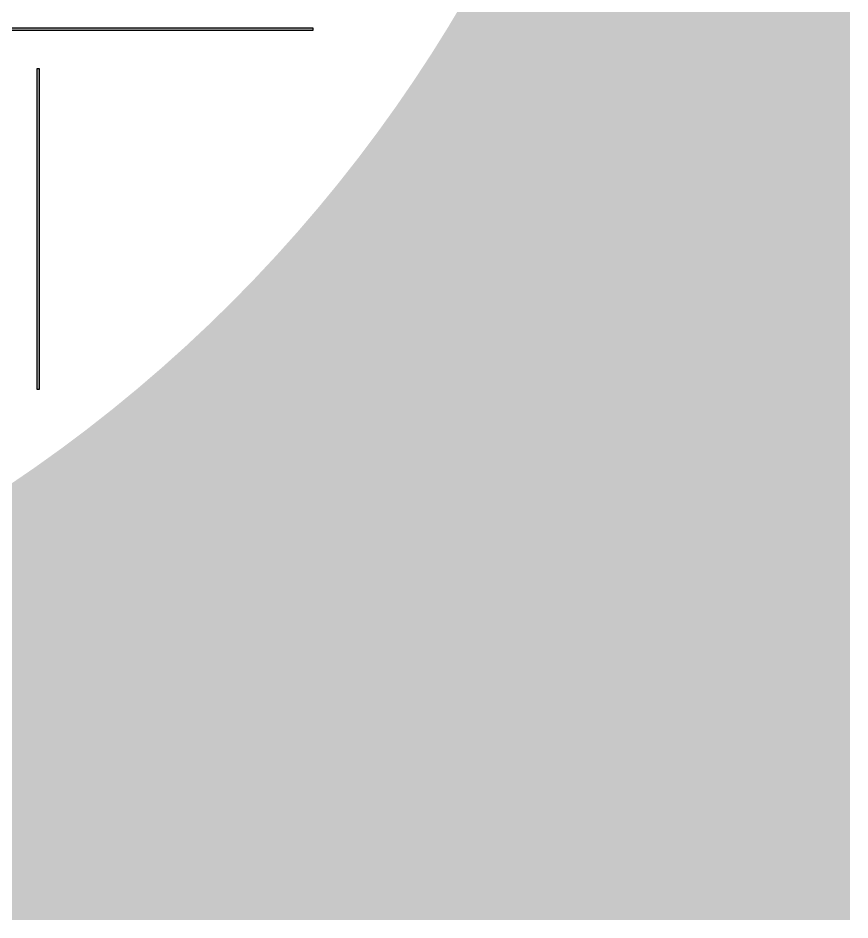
# Model space of a CAD drawing. Header units: inches. Extents: x 0 to 114300, y 0 to 114300.
# Drawn here: x 85725 to 114300, y 0 to 30974 of the extents above; entities that cross this region are included whole.
import ezdxf

# ---------------------------------------------------------------- set-up
doc = ezdxf.new("R2010")
doc.units = ezdxf.units.IN
doc.header["$MEASUREMENT"] = 0

msp = doc.modelspace()

# ---------------------------------------------------------------- hatches: boundary and pattern name
h = msp.add_hatch()
h.set_pattern_fill('ANSI31', color=256, scale=100)
h.set_pattern_definition([(45, (-3636.992, -6350), (-8.8388348, 8.8388348), [])])
h.paths.add_polyline_path([(114300, 0), (0, 0), (0, 114300), (114300, 114300)])
edge = h.paths.add_edge_path(flags=16)
edge.add_arc((57150, 57150), 50800, 288.3584, 529.7953, ccw=False)
edge.add_line((73150, 8935), (41150, 8935))
edge.add_arc((57150, 57150), 50800, 190.2047, 251.6416, ccw=False)
edge.add_arc((57150, 57150), 50800, 169.7953, 190.2047, ccw=False)
h = msp.add_hatch(color=256)
h.dxf.hatch_style = 1
h.paths.add_polyline_path([(86392, 55379), (86292, 55379), (86292, 44379), (86392, 44379)])
h.paths.add_polyline_path([(17608, 43717), (100562, 43717), (100562, 43617), (17608, 43617)])
h.paths.add_polyline_path([(86466, 42305), (86366, 42305), (86366, 31305), (86466, 31305)])
h.paths.add_polyline_path([(27620, 55379), (27520, 55379), (27520, 44379), (27620, 44379)])
h.paths.add_polyline_path([(27694, 42305), (27594, 42305), (27594, 31305), (27694, 31305)])
h.paths.add_polyline_path([(27694, 29226), (27594, 29226), (27594, 18226), (27694, 18226)])
h.paths.add_polyline_path([(17341, 30643), (95846, 30643), (95846, 30543), (17341, 30543)])
h.paths.add_polyline_path([(86466, 29226), (86366, 29226), (86366, 18226), (86466, 18226)])
h.paths.add_polyline_path([(29609, 17563), (84609, 17563), (84609, 17463), (29609, 17463)])

# ---------------------------------------------------------------- linework, layer by layer
for points in [[(17341, 30643), (95846, 30643), (95846, 30543), (17341, 30543)], [(86466, 29226), (86366, 29226), (86366, 18226), (86466, 18226)]]:
    msp.add_lwpolyline(points, close=True)

doc.saveas('drawing.dxf')
